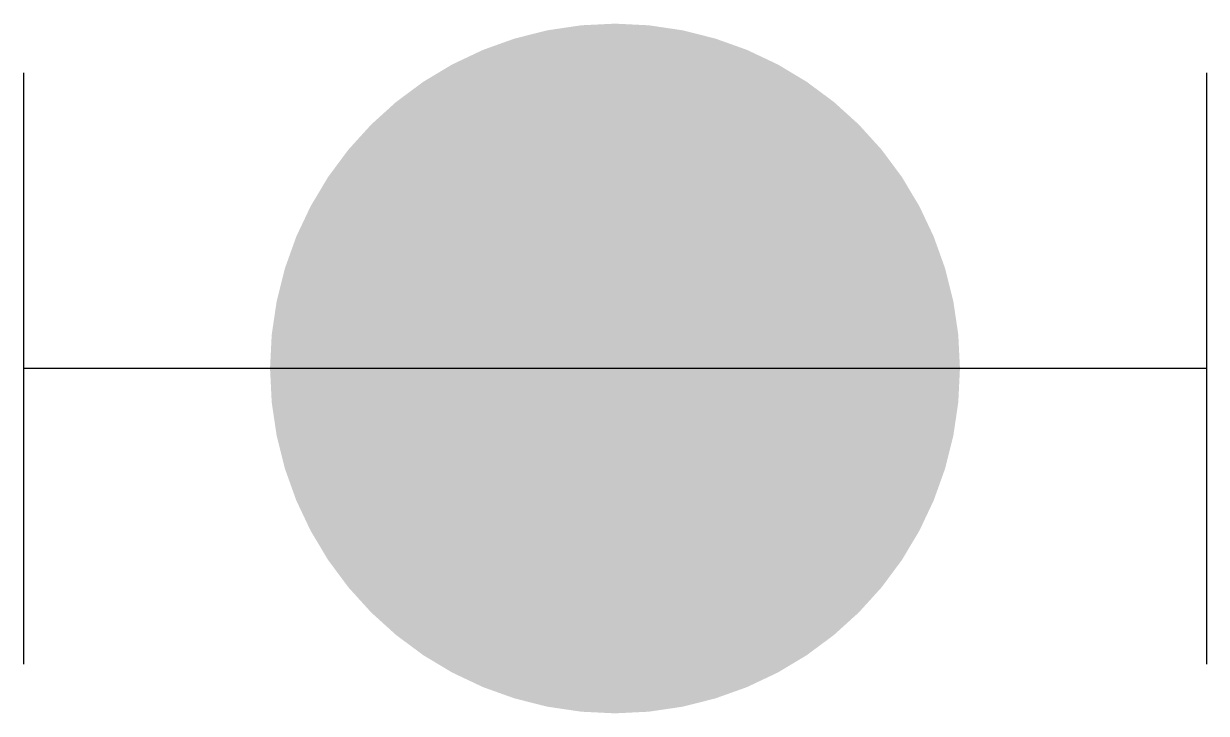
# Model space of a CAD drawing. Extents: x -6 to 6, y -3.5 to 3.5.
import ezdxf

# ---------------------------------------------------------------- set-up
doc = ezdxf.new("R2010")
doc.units = 0
doc.header["$MEASUREMENT"] = 0
doc.layers.get('0').update_dxf_attribs({"linetype": 'CONTINUOUS'})

msp = doc.modelspace()

# ---------------------------------------------------------------- linework, layer by layer
for p, q in [((-6, 3), (-6, -3)), ((6, 3), (6, -3)), ((6, 0), (-6, 0))]:
    msp.add_line(p, q)
at = {"const_width": 3.5}
msp.add_lwpolyline([(-1.75, 0, 1), (1.75, 0, 1)], format="xyb", close=True, dxfattribs=at)

doc.saveas('drawing.dxf')
